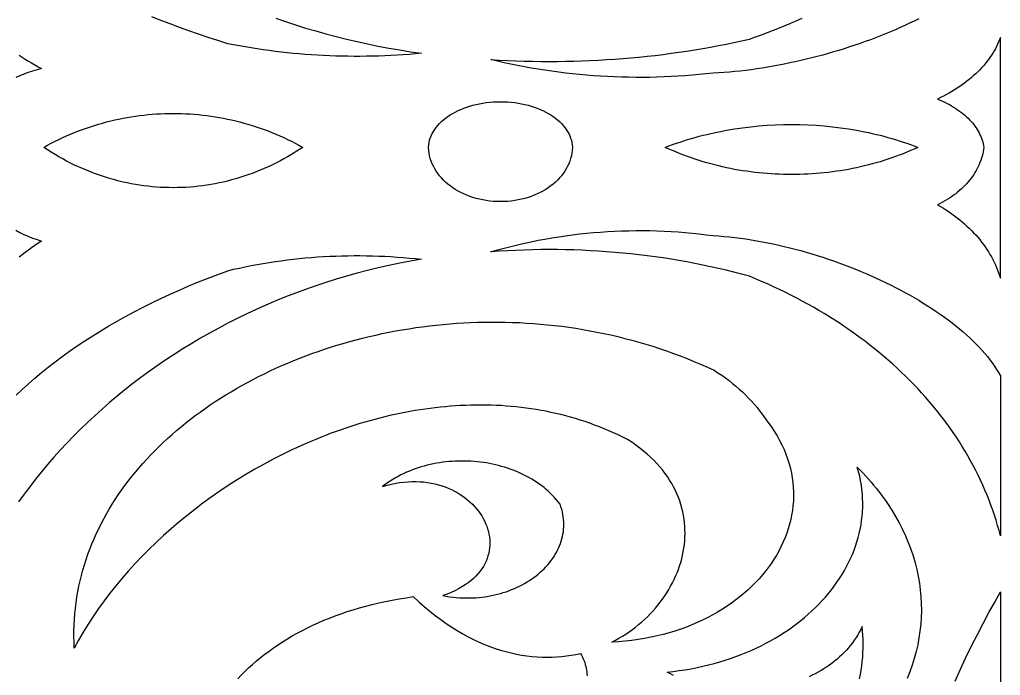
# Model space of a CAD drawing. Extents: x -1145 to -490, y -328 to 327.
# Drawn here: x -610.5 to -535.3, y 78.2 to 128.4 of the extents above; entities that cross this region are included whole.
import ezdxf

# ---------------------------------------------------------------- set-up
doc = ezdxf.new("R2010")
doc.units = 0
doc.layers.add('LAYER_1', color=18, linetype='CONTINUOUS')

msp = doc.modelspace()

# ---------------------------------------------------------------- linework, layer by layer
at = {"layer": 'LAYER_1'}
for points in [[(-590.839, 128.551), (-590.084, 128.292), (-589.322, 128.043), (-588.552, 127.804), (-587.775, 127.576), (-586.992, 127.357), (-586.202, 127.148), (-585.405, 126.95), (-584.602, 126.763), (-583.793, 126.586), (-582.978, 126.42), (-582.157, 126.265), (-581.33, 126.122), (-580.498, 125.989), (-579.661, 125.869), (-580.128, 125.826), (-580.597, 125.787), (-581.066, 125.753), (-581.535, 125.723), (-582.005, 125.698), (-582.474, 125.676), (-582.945, 125.659), (-583.415, 125.646), (-583.885, 125.637), (-584.355, 125.633), (-584.825, 125.633), (-585.295, 125.637), (-585.764, 125.645), (-586.233, 125.658), (-586.702, 125.674), (-587.17, 125.695), (-587.637, 125.72), (-588.104, 125.75), (-588.57, 125.783), (-589.035, 125.821), (-589.499, 125.863), (-589.962, 125.909), (-590.424, 125.96), (-590.885, 126.014), (-591.344, 126.073), (-591.802, 126.136), (-592.258, 126.203), (-592.713, 126.275), (-593.167, 126.35), (-593.618, 126.43), (-594.068, 126.514), (-594.516, 126.602), (-595.274, 126.837), (-596.023, 127.08), (-596.763, 127.329), (-597.494, 127.584), (-598.216, 127.846), (-598.929, 128.114), (-599.632, 128.388), (-600.324, 128.669)], [(-541.556, 128.509), (-541.904, 128.337), (-542.258, 128.167), (-542.617, 128), (-542.981, 127.836), (-543.35, 127.674), (-543.724, 127.515), (-544.103, 127.358), (-544.486, 127.205), (-544.872, 127.055), (-545.263, 126.908), (-545.657, 126.764), (-546.055, 126.623), (-546.456, 126.485), (-546.86, 126.351), (-547.267, 126.221), (-547.677, 126.094), (-548.089, 125.971), (-548.502, 125.851), (-548.918, 125.735), (-549.336, 125.623), (-549.755, 125.515), (-550.175, 125.411), (-550.597, 125.312), (-551.019, 125.216), (-551.442, 125.125), (-551.865, 125.038), (-552.289, 124.956), (-552.712, 124.878), (-553.135, 124.804), (-553.558, 124.736), (-553.98, 124.672), (-554.402, 124.613), (-554.822, 124.559), (-555.241, 124.51), (-555.658, 124.466), (-556.073, 124.428), (-556.487, 124.394), (-556.898, 124.366), (-557.307, 124.343), (-557.845, 124.284), (-558.383, 124.231), (-558.921, 124.184), (-559.461, 124.143), (-560.001, 124.107), (-560.541, 124.078), (-561.082, 124.055), (-561.623, 124.037), (-562.164, 124.026), (-562.705, 124.021), (-563.245, 124.021), (-563.786, 124.028), (-564.326, 124.04), (-564.866, 124.058), (-565.404, 124.082), (-565.943, 124.112), (-566.48, 124.148), (-567.016, 124.19), (-567.551, 124.237), (-568.085, 124.291), (-568.618, 124.35), (-569.149, 124.416), (-569.678, 124.487), (-570.206, 124.564), (-570.732, 124.646), (-571.256, 124.735), (-571.778, 124.829), (-572.298, 124.929), (-572.815, 125.035), (-573.33, 125.147), (-573.842, 125.265), (-574.352, 125.388), (-573.711, 125.351), (-573.072, 125.319), (-572.433, 125.293), (-571.795, 125.273), (-571.158, 125.258), (-570.522, 125.249), (-569.888, 125.246), (-569.255, 125.248), (-568.623, 125.256), (-567.992, 125.27), (-567.362, 125.289), (-566.735, 125.314), (-566.108, 125.344), (-565.483, 125.38), (-564.86, 125.421), (-564.238, 125.468), (-563.617, 125.521), (-562.999, 125.579), (-562.382, 125.642), (-561.767, 125.711), (-561.154, 125.785), (-560.542, 125.865), (-559.933, 125.95), (-559.325, 126.041), (-558.72, 126.137), (-558.116, 126.238), (-557.515, 126.345), (-556.916, 126.457), (-556.319, 126.575), (-555.724, 126.697), (-555.131, 126.825), (-554.541, 126.959), (-554.072, 127.121), (-553.607, 127.288), (-553.147, 127.458), (-552.691, 127.632), (-552.239, 127.81), (-551.793, 127.992), (-551.351, 128.178), (-550.913, 128.367), (-550.481, 128.56)], [(-610.496, 125.737), (-610.268, 125.581), (-610.034, 125.427), (-609.794, 125.275), (-609.549, 125.127), (-609.298, 124.981), (-609.041, 124.838), (-608.779, 124.699), (-609.131, 124.603), (-609.473, 124.499), (-609.806, 124.387), (-610.129, 124.267), (-610.441, 124.139), (-610.744, 124.003)], [(-610.744, 112.311), (-610.441, 112.15), (-610.129, 111.997), (-609.806, 111.854), (-609.473, 111.721), (-609.131, 111.597), (-608.779, 111.484), (-609.041, 111.317), (-609.298, 111.148), (-609.549, 110.974), (-609.794, 110.798), (-610.034, 110.618), (-610.268, 110.434), (-610.496, 110.248)], [(-610.731, 99.683), (-610.27, 100.123), (-609.794, 100.557), (-609.303, 100.987), (-608.797, 101.412), (-608.276, 101.832), (-607.741, 102.247), (-607.193, 102.656), (-606.63, 103.06), (-606.055, 103.457), (-605.466, 103.85), (-604.865, 104.236), (-604.251, 104.616), (-603.625, 104.989), (-602.988, 105.357), (-602.339, 105.718), (-601.678, 106.072), (-601.006, 106.42), (-600.324, 106.76), (-599.632, 107.094), (-598.929, 107.42), (-598.216, 107.739), (-597.494, 108.051), (-596.763, 108.355), (-596.023, 108.651), (-595.274, 108.939), (-594.516, 109.22), (-594.068, 109.324), (-593.618, 109.424), (-593.167, 109.519), (-592.713, 109.609), (-592.258, 109.693), (-591.802, 109.773), (-591.344, 109.848), (-590.885, 109.918), (-590.424, 109.983), (-589.962, 110.043), (-589.499, 110.098), (-589.035, 110.148), (-588.57, 110.193), (-588.104, 110.233), (-587.637, 110.268), (-587.17, 110.298), (-586.702, 110.323), (-586.233, 110.343), (-585.764, 110.358), (-585.295, 110.368), (-584.825, 110.372), (-584.355, 110.372), (-583.885, 110.367), (-583.415, 110.357), (-582.945, 110.341), (-582.474, 110.321), (-582.005, 110.295), (-581.535, 110.265), (-581.066, 110.229), (-580.597, 110.188), (-580.128, 110.142), (-579.661, 110.092), (-580.08, 110.021), (-580.498, 109.948), (-580.915, 109.871), (-581.33, 109.791), (-582.157, 109.62), (-582.978, 109.436), (-583.793, 109.238), (-584.603, 109.028), (-585.406, 108.805), (-586.202, 108.569), (-586.993, 108.321), (-587.776, 108.061), (-588.553, 107.788), (-589.323, 107.504), (-590.085, 107.208), (-590.84, 106.9), (-591.588, 106.581), (-592.328, 106.252), (-593.06, 105.911), (-593.784, 105.559), (-594.5, 105.197), (-595.208, 104.824), (-595.907, 104.441), (-596.597, 104.048), (-597.279, 103.646), (-597.951, 103.233), (-598.615, 102.811), (-599.269, 102.38), (-599.913, 101.94), (-600.548, 101.491), (-601.173, 101.033), (-601.788, 100.567), (-602.392, 100.092), (-602.987, 99.609), (-603.57, 99.118), (-604.143, 98.619), (-604.706, 98.113), (-605.257, 97.599), (-605.797, 97.078), (-606.325, 96.55), (-606.842, 96.015), (-607.347, 95.474), (-607.841, 94.926), (-608.322, 94.371), (-608.791, 93.811), (-609.248, 93.244), (-609.692, 92.672), (-610.124, 92.094), (-610.542, 91.511)], [(-560.345, 78.218), (-560.596, 78.347), (-560.843, 78.484), (-560.374, 78.534), (-559.91, 78.593), (-559.452, 78.661), (-558.998, 78.739), (-558.55, 78.825), (-558.107, 78.92), (-557.67, 79.024), (-557.239, 79.135), (-556.814, 79.256), (-556.395, 79.384), (-555.982, 79.52), (-555.575, 79.664), (-555.175, 79.816), (-554.781, 79.975), (-554.394, 80.141), (-554.014, 80.315), (-553.64, 80.496), (-553.274, 80.683), (-552.915, 80.878), (-552.563, 81.079), (-552.219, 81.286), (-551.882, 81.5), (-551.553, 81.719), (-551.232, 81.945), (-550.919, 82.177), (-550.614, 82.414), (-550.317, 82.657), (-550.028, 82.906), (-549.748, 83.159), (-549.476, 83.418), (-549.214, 83.681), (-548.96, 83.95), (-548.715, 84.223), (-548.479, 84.5), (-548.252, 84.782), (-548.035, 85.068), (-547.827, 85.358), (-547.629, 85.652), (-547.44, 85.95), (-547.262, 86.251), (-547.093, 86.556), (-546.935, 86.864), (-546.786, 87.175), (-546.648, 87.489), (-546.521, 87.806), (-546.404, 88.126), (-546.298, 88.448), (-546.203, 88.773), (-546.119, 89.1), (-546.046, 89.429), (-545.985, 89.76), (-545.935, 90.092), (-545.896, 90.427), (-545.869, 90.762), (-545.854, 91.1), (-545.85, 91.438), (-545.859, 91.777), (-545.88, 92.117), (-545.913, 92.458), (-545.958, 92.8), (-546.016, 93.142), (-546.087, 93.484), (-546.171, 93.827), (-546.267, 94.169), (-546.047, 93.945), (-545.831, 93.72), (-545.62, 93.492), (-545.414, 93.263), (-545.214, 93.033), (-545.018, 92.801), (-544.827, 92.567), (-544.642, 92.332), (-544.461, 92.095), (-544.286, 91.857), (-544.115, 91.618), (-543.95, 91.377), (-543.634, 90.891), (-543.339, 90.401), (-543.064, 89.906), (-542.809, 89.406), (-542.575, 88.903), (-542.361, 88.396), (-542.168, 87.886), (-541.995, 87.373), (-541.843, 86.857), (-541.712, 86.338), (-541.601, 85.818), (-541.511, 85.296), (-541.442, 84.772), (-541.393, 84.248), (-541.366, 83.722), (-541.359, 83.196), (-541.373, 82.67), (-541.408, 82.144), (-541.465, 81.619), (-541.542, 81.094), (-541.64, 80.57), (-541.76, 80.048), (-541.901, 79.527), (-542.063, 79.009), (-542.247, 78.493), (-542.451, 77.979)], [(-593.753, 77.967), (-593.482, 78.249), (-593.203, 78.527), (-592.916, 78.8), (-592.619, 79.068), (-592.315, 79.331), (-592.002, 79.589), (-591.68, 79.843), (-591.35, 80.091), (-591.011, 80.333), (-590.663, 80.571), (-590.307, 80.803), (-589.943, 81.029), (-589.57, 81.249), (-589.188, 81.464), (-588.798, 81.672), (-588.399, 81.874), (-587.992, 82.07), (-587.576, 82.26), (-587.151, 82.443), (-586.718, 82.619), (-586.276, 82.789), (-585.825, 82.952), (-585.366, 83.108), (-584.898, 83.257), (-584.422, 83.398), (-583.936, 83.532), (-583.443, 83.659), (-582.94, 83.778), (-582.429, 83.889), (-581.909, 83.993), (-581.38, 84.089), (-580.843, 84.176), (-580.297, 84.256), (-579.876, 83.867), (-579.455, 83.497), (-579.033, 83.145), (-578.612, 82.813), (-578.19, 82.498), (-577.769, 82.201), (-577.348, 81.922), (-576.928, 81.66), (-576.508, 81.416), (-576.089, 81.188), (-575.672, 80.977), (-575.256, 80.782), (-574.841, 80.603), (-574.428, 80.44), (-574.017, 80.293), (-573.607, 80.161), (-573.2, 80.044), (-572.796, 79.941), (-572.393, 79.853), (-571.994, 79.78), (-571.598, 79.72), (-571.204, 79.674), (-570.814, 79.642), (-570.428, 79.623), (-570.045, 79.616), (-569.665, 79.623), (-569.29, 79.641), (-568.919, 79.672), (-568.552, 79.715), (-568.19, 79.769), (-567.833, 79.835), (-567.48, 79.912), (-567.401, 79.771), (-567.33, 79.629), (-567.265, 79.487), (-567.207, 79.344), (-567.156, 79.201), (-567.111, 79.058), (-567.074, 78.914), (-567.042, 78.771), (-567.018, 78.628), (-566.999, 78.485), (-566.987, 78.342), (-566.981, 78.2)], [(-538.776, 77.776), (-538.365, 78.69), (-537.94, 79.593), (-537.505, 80.48), (-537.064, 81.351), (-536.62, 82.202), (-536.176, 83.032), (-535.737, 83.837), (-535.306, 84.616), (-535.305, 58.43)], [(-546.091, 77.97), (-546.027, 78.3), (-545.972, 78.63), (-545.925, 78.961), (-545.887, 79.293), (-545.857, 79.626), (-545.837, 79.96), (-545.825, 80.294), (-545.822, 80.628), (-545.829, 80.963), (-545.844, 81.299), (-545.868, 81.634), (-545.901, 81.97), (-546.006, 81.751), (-546.118, 81.537), (-546.238, 81.327), (-546.366, 81.122), (-546.501, 80.921), (-546.642, 80.725), (-546.791, 80.533), (-546.946, 80.346), (-547.108, 80.163), (-547.275, 79.985), (-547.45, 79.812), (-547.63, 79.644), (-547.816, 79.48), (-548.007, 79.322), (-548.204, 79.168), (-548.406, 79.019), (-548.613, 78.875), (-548.825, 78.736), (-549.042, 78.603), (-549.264, 78.474), (-549.489, 78.35), (-549.719, 78.232), (-549.953, 78.119)]]:
    msp.add_lwpolyline(points, dxfattribs=at)
for points in [[(-536.564, 118.664), (-536.59, 118.495), (-536.622, 118.328), (-536.659, 118.162), (-536.703, 117.997), (-536.752, 117.833), (-536.807, 117.672), (-536.867, 117.511), (-536.934, 117.353), (-537.006, 117.196), (-537.083, 117.041), (-537.166, 116.888), (-537.255, 116.737), (-537.348, 116.588), (-537.448, 116.442), (-537.553, 116.297), (-537.663, 116.155), (-537.778, 116.015), (-537.899, 115.878), (-538.024, 115.743), (-538.155, 115.611), (-538.292, 115.482), (-538.433, 115.356), (-538.579, 115.232), (-538.73, 115.112), (-538.886, 114.995), (-539.047, 114.88), (-539.213, 114.769), (-539.384, 114.662), (-539.56, 114.557), (-539.74, 114.457), (-539.925, 114.359), (-540.115, 114.266), (-539.887, 114.135), (-539.664, 114), (-539.445, 113.861), (-539.231, 113.72), (-539.022, 113.574), (-538.817, 113.426), (-538.617, 113.274), (-538.422, 113.12), (-538.231, 112.962), (-538.046, 112.801), (-537.865, 112.637), (-537.689, 112.471), (-537.519, 112.301), (-537.353, 112.129), (-537.193, 111.954), (-537.038, 111.777), (-536.888, 111.597), (-536.743, 111.414), (-536.604, 111.23), (-536.47, 111.042), (-536.341, 110.853), (-536.218, 110.662), (-536.101, 110.468), (-535.989, 110.272), (-535.883, 110.075), (-535.783, 109.875), (-535.688, 109.674), (-535.599, 109.471), (-535.516, 109.266), (-535.439, 109.06), (-535.368, 108.852), (-535.303, 108.643), (-535.304, 118.695), (-535.303, 127.087), (-535.368, 126.911), (-535.439, 126.736), (-535.516, 126.562), (-535.599, 126.39), (-535.688, 126.22), (-535.783, 126.05), (-535.883, 125.883), (-535.989, 125.717), (-536.101, 125.552), (-536.218, 125.39), (-536.341, 125.229), (-536.47, 125.069), (-536.604, 124.912), (-536.743, 124.757), (-536.888, 124.604), (-537.038, 124.452), (-537.193, 124.303), (-537.353, 124.156), (-537.519, 124.012), (-537.689, 123.869), (-537.865, 123.729), (-538.046, 123.591), (-538.231, 123.456), (-538.422, 123.324), (-538.617, 123.194), (-538.817, 123.066), (-539.022, 122.941), (-539.231, 122.819), (-539.445, 122.7), (-539.664, 122.584), (-539.887, 122.471), (-540.115, 122.36), (-539.925, 122.282), (-539.74, 122.2), (-539.56, 122.115), (-539.384, 122.028), (-539.213, 121.937), (-539.047, 121.844), (-538.886, 121.748), (-538.73, 121.649), (-538.579, 121.548), (-538.433, 121.444), (-538.292, 121.338), (-538.155, 121.229), (-538.024, 121.118), (-537.899, 121.005), (-537.778, 120.89), (-537.663, 120.772), (-537.553, 120.653), (-537.448, 120.531), (-537.348, 120.408), (-537.255, 120.283), (-537.166, 120.156), (-537.083, 120.027), (-537.006, 119.897), (-536.934, 119.765), (-536.867, 119.632), (-536.807, 119.497), (-536.752, 119.361), (-536.703, 119.224), (-536.659, 119.086), (-536.622, 118.946), (-536.59, 118.805)], [(-579.126, 118.664), (-579.112, 118.846), (-579.085, 119.027), (-579.044, 119.204), (-578.99, 119.378), (-578.924, 119.549), (-578.845, 119.716), (-578.755, 119.879), (-578.653, 120.039), (-578.54, 120.194), (-578.417, 120.345), (-578.282, 120.491), (-578.138, 120.633), (-577.983, 120.769), (-577.819, 120.901), (-577.646, 121.027), (-577.464, 121.148), (-577.273, 121.263), (-577.075, 121.371), (-576.868, 121.474), (-576.654, 121.571), (-576.432, 121.66), (-576.204, 121.743), (-575.969, 121.82), (-575.727, 121.889), (-575.48, 121.95), (-575.227, 122.004), (-574.969, 122.05), (-574.707, 122.089), (-574.439, 122.119), (-574.167, 122.141), (-573.892, 122.154), (-573.612, 122.158), (-573.333, 122.154), (-573.057, 122.141), (-572.786, 122.119), (-572.518, 122.089), (-572.255, 122.05), (-571.997, 122.004), (-571.744, 121.95), (-571.497, 121.889), (-571.256, 121.82), (-571.021, 121.743), (-570.793, 121.66), (-570.571, 121.571), (-570.357, 121.474), (-570.15, 121.371), (-569.951, 121.263), (-569.76, 121.148), (-569.578, 121.027), (-569.405, 120.901), (-569.241, 120.769), (-569.087, 120.633), (-568.942, 120.491), (-568.808, 120.345), (-568.684, 120.194), (-568.571, 120.039), (-568.469, 119.879), (-568.379, 119.716), (-568.301, 119.549), (-568.235, 119.378), (-568.181, 119.204), (-568.14, 119.027), (-568.112, 118.846), (-568.098, 118.664), (-568.112, 118.446), (-568.14, 118.232), (-568.181, 118.021), (-568.235, 117.814), (-568.301, 117.611), (-568.379, 117.412), (-568.469, 117.218), (-568.571, 117.028), (-568.684, 116.843), (-568.808, 116.664), (-568.942, 116.49), (-569.087, 116.321), (-569.241, 116.158), (-569.405, 116.002), (-569.578, 115.852), (-569.76, 115.708), (-569.951, 115.572), (-570.15, 115.442), (-570.357, 115.32), (-570.571, 115.205), (-570.793, 115.098), (-571.021, 115), (-571.256, 114.909), (-571.497, 114.827), (-571.744, 114.754), (-571.997, 114.69), (-572.255, 114.634), (-572.518, 114.589), (-572.786, 114.553), (-573.057, 114.527), (-573.333, 114.511), (-573.612, 114.506), (-573.892, 114.511), (-574.167, 114.527), (-574.439, 114.553), (-574.707, 114.589), (-574.969, 114.634), (-575.227, 114.69), (-575.48, 114.754), (-575.727, 114.827), (-575.969, 114.909), (-576.204, 115), (-576.432, 115.098), (-576.654, 115.205), (-576.868, 115.32), (-577.075, 115.442), (-577.273, 115.572), (-577.464, 115.708), (-577.646, 115.852), (-577.819, 116.002), (-577.983, 116.158), (-578.138, 116.321), (-578.282, 116.49), (-578.417, 116.664), (-578.54, 116.843), (-578.653, 117.028), (-578.755, 117.218), (-578.845, 117.412), (-578.924, 117.611), (-578.99, 117.814), (-579.044, 118.021), (-579.085, 118.232), (-579.112, 118.446)], [(-608.618, 118.664), (-608.331, 118.823), (-608.041, 118.978), (-607.75, 119.128), (-607.456, 119.272), (-607.161, 119.412), (-606.863, 119.546), (-606.564, 119.675), (-606.263, 119.8), (-605.96, 119.919), (-605.656, 120.033), (-605.35, 120.142), (-605.043, 120.246), (-604.734, 120.345), (-604.424, 120.439), (-604.113, 120.527), (-603.8, 120.611), (-603.486, 120.69), (-603.172, 120.763), (-602.856, 120.832), (-602.539, 120.895), (-602.222, 120.953), (-601.904, 121.007), (-601.585, 121.055), (-601.265, 121.098), (-600.945, 121.136), (-600.624, 121.169), (-600.303, 121.197), (-599.982, 121.22), (-599.66, 121.237), (-599.338, 121.25), (-599.016, 121.258), (-598.694, 121.26), (-598.372, 121.258), (-598.05, 121.25), (-597.728, 121.237), (-597.406, 121.22), (-597.085, 121.197), (-596.764, 121.169), (-596.443, 121.136), (-596.123, 121.098), (-595.804, 121.055), (-595.485, 121.007), (-595.166, 120.953), (-594.849, 120.895), (-594.532, 120.832), (-594.217, 120.763), (-593.902, 120.69), (-593.588, 120.611), (-593.276, 120.527), (-592.964, 120.439), (-592.654, 120.345), (-592.345, 120.246), (-592.038, 120.142), (-591.732, 120.033), (-591.428, 119.919), (-591.125, 119.8), (-590.824, 119.675), (-590.525, 119.546), (-590.227, 119.412), (-589.932, 119.272), (-589.638, 119.128), (-589.347, 118.978), (-589.057, 118.823), (-588.77, 118.664), (-589.057, 118.473), (-589.347, 118.289), (-589.638, 118.111), (-589.932, 117.94), (-590.227, 117.774), (-590.525, 117.614), (-590.824, 117.46), (-591.125, 117.312), (-591.428, 117.17), (-591.732, 117.035), (-592.038, 116.905), (-592.345, 116.781), (-592.654, 116.664), (-592.964, 116.552), (-593.276, 116.446), (-593.588, 116.347), (-593.902, 116.253), (-594.217, 116.166), (-594.532, 116.084), (-594.849, 116.009), (-595.166, 115.94), (-595.485, 115.876), (-595.804, 115.819), (-596.123, 115.768), (-596.443, 115.722), (-596.764, 115.683), (-597.085, 115.65), (-597.406, 115.623), (-597.728, 115.602), (-598.05, 115.587), (-598.372, 115.578), (-598.694, 115.575), (-599.016, 115.578), (-599.338, 115.587), (-599.66, 115.602), (-599.982, 115.623), (-600.303, 115.65), (-600.624, 115.683), (-600.945, 115.722), (-601.265, 115.768), (-601.585, 115.819), (-601.904, 115.876), (-602.222, 115.94), (-602.539, 116.009), (-602.856, 116.084), (-603.172, 116.166), (-603.486, 116.253), (-603.8, 116.347), (-604.113, 116.446), (-604.424, 116.552), (-604.734, 116.664), (-605.043, 116.781), (-605.35, 116.905), (-605.656, 117.035), (-605.96, 117.17), (-606.263, 117.312), (-606.564, 117.46), (-606.863, 117.614), (-607.161, 117.774), (-607.456, 117.94), (-607.75, 118.111), (-608.041, 118.289), (-608.331, 118.473)], [(-560.984, 118.664), (-560.703, 118.771), (-560.421, 118.875), (-560.136, 118.976), (-559.849, 119.074), (-559.561, 119.168), (-559.271, 119.258), (-558.979, 119.345), (-558.685, 119.429), (-558.39, 119.51), (-558.093, 119.586), (-557.794, 119.66), (-557.495, 119.73), (-556.891, 119.86), (-556.283, 119.976), (-555.67, 120.079), (-555.054, 120.168), (-554.434, 120.243), (-553.812, 120.304), (-553.187, 120.352), (-552.561, 120.386), (-551.934, 120.407), (-551.306, 120.414), (-550.679, 120.407), (-550.051, 120.386), (-549.425, 120.352), (-548.801, 120.304), (-548.179, 120.243), (-547.559, 120.168), (-546.943, 120.079), (-546.33, 119.976), (-545.722, 119.86), (-545.419, 119.797), (-545.118, 119.73), (-544.818, 119.66), (-544.52, 119.586), (-544.223, 119.51), (-543.928, 119.429), (-543.634, 119.345), (-543.342, 119.258), (-543.052, 119.168), (-542.763, 119.074), (-542.477, 118.976), (-542.192, 118.875), (-541.909, 118.771), (-541.629, 118.664), (-541.909, 118.535), (-542.192, 118.411), (-542.477, 118.291), (-542.763, 118.176), (-543.052, 118.064), (-543.342, 117.956), (-543.634, 117.852), (-543.928, 117.753), (-544.223, 117.657), (-544.52, 117.566), (-544.818, 117.478), (-545.118, 117.395), (-545.419, 117.316), (-545.722, 117.24), (-546.025, 117.169), (-546.33, 117.102), (-546.636, 117.039), (-546.943, 116.98), (-547.25, 116.925), (-547.559, 116.874), (-547.868, 116.828), (-548.179, 116.785), (-548.489, 116.746), (-548.801, 116.712), (-549.113, 116.681), (-549.425, 116.655), (-549.738, 116.633), (-550.051, 116.614), (-550.365, 116.6), (-550.679, 116.59), (-550.992, 116.584), (-551.306, 116.582), (-551.62, 116.584), (-551.934, 116.59), (-552.248, 116.6), (-552.561, 116.614), (-552.874, 116.633), (-553.187, 116.655), (-553.5, 116.681), (-553.812, 116.712), (-554.123, 116.746), (-554.434, 116.785), (-554.744, 116.828), (-555.054, 116.874), (-555.362, 116.925), (-555.67, 116.98), (-555.977, 117.039), (-556.283, 117.102), (-556.588, 117.169), (-556.891, 117.24), (-557.194, 117.316), (-557.495, 117.395), (-557.794, 117.478), (-558.093, 117.566), (-558.39, 117.657), (-558.685, 117.753), (-558.979, 117.852), (-559.271, 117.956), (-559.561, 118.064), (-559.849, 118.176), (-560.136, 118.292), (-560.421, 118.411), (-560.703, 118.535)], [(-535.304, 88.917), (-535.407, 89.314), (-535.517, 89.709), (-535.634, 90.102), (-535.758, 90.493), (-535.89, 90.883), (-536.028, 91.27), (-536.174, 91.656), (-536.326, 92.039), (-536.485, 92.421), (-536.651, 92.8), (-536.824, 93.177), (-537.004, 93.552), (-537.19, 93.925), (-537.383, 94.295), (-537.583, 94.663), (-537.789, 95.028), (-538.002, 95.391), (-538.221, 95.752), (-538.446, 96.11), (-538.678, 96.465), (-538.917, 96.818), (-539.161, 97.168), (-539.412, 97.515), (-539.669, 97.86), (-539.933, 98.201), (-540.202, 98.54), (-540.477, 98.876), (-540.759, 99.208), (-541.047, 99.538), (-541.34, 99.865), (-541.639, 100.188), (-541.945, 100.509), (-542.256, 100.826), (-542.573, 101.14), (-542.895, 101.45), (-543.223, 101.757), (-543.557, 102.061), (-543.897, 102.361), (-544.242, 102.658), (-544.592, 102.951), (-544.948, 103.241), (-545.31, 103.527), (-545.676, 103.809), (-546.049, 104.087), (-546.426, 104.362), (-546.809, 104.633), (-547.196, 104.9), (-547.589, 105.163), (-547.987, 105.422), (-548.391, 105.677), (-548.799, 105.928), (-549.212, 106.174), (-549.63, 106.417), (-550.053, 106.655), (-550.481, 106.889), (-550.913, 107.119), (-551.351, 107.344), (-551.793, 107.565), (-552.239, 107.781), (-552.691, 107.993), (-553.147, 108.201), (-553.607, 108.403), (-554.072, 108.601), (-554.541, 108.795), (-555.131, 108.953), (-555.724, 109.106), (-556.319, 109.252), (-556.916, 109.391), (-557.515, 109.525), (-558.116, 109.652), (-558.72, 109.772), (-559.325, 109.887), (-559.933, 109.994), (-560.542, 110.096), (-561.154, 110.191), (-561.767, 110.279), (-562.382, 110.361), (-562.999, 110.437), (-563.617, 110.505), (-564.238, 110.568), (-564.86, 110.624), (-565.483, 110.673), (-566.108, 110.716), (-566.735, 110.752), (-567.362, 110.781), (-567.992, 110.804), (-568.623, 110.82), (-569.255, 110.83), (-569.888, 110.833), (-570.522, 110.829), (-571.158, 110.818), (-571.795, 110.801), (-572.433, 110.777), (-573.072, 110.746), (-573.711, 110.708), (-574.352, 110.664), (-573.842, 110.81), (-573.33, 110.95), (-572.815, 111.083), (-572.298, 111.209), (-571.778, 111.328), (-571.256, 111.441), (-570.732, 111.546), (-570.206, 111.644), (-569.678, 111.736), (-569.149, 111.82), (-568.618, 111.898), (-568.085, 111.969), (-567.551, 112.032), (-567.016, 112.089), (-566.48, 112.139), (-565.943, 112.181), (-565.404, 112.217), (-564.866, 112.246), (-564.326, 112.268), (-563.786, 112.282), (-563.245, 112.29), (-562.705, 112.29), (-562.164, 112.284), (-561.623, 112.27), (-561.082, 112.25), (-560.541, 112.222), (-560.001, 112.187), (-559.461, 112.145), (-558.921, 112.096), (-558.383, 112.04), (-557.845, 111.977), (-557.307, 111.906), (-556.898, 111.879), (-556.487, 111.846), (-556.073, 111.806), (-555.658, 111.76), (-555.241, 111.708), (-554.822, 111.65), (-554.402, 111.585), (-553.98, 111.515), (-553.558, 111.439), (-553.135, 111.358), (-552.712, 111.271), (-552.289, 111.178), (-551.865, 111.08), (-551.442, 110.977), (-551.019, 110.868), (-550.597, 110.754), (-550.175, 110.636), (-549.755, 110.512), (-549.336, 110.384), (-548.918, 110.251), (-548.502, 110.113), (-548.089, 109.97), (-547.677, 109.824), (-547.267, 109.673), (-546.86, 109.517), (-546.456, 109.358), (-546.055, 109.194), (-545.657, 109.027), (-545.263, 108.855), (-544.872, 108.68), (-544.486, 108.502), (-544.103, 108.319), (-543.724, 108.133), (-543.35, 107.944), (-542.981, 107.752), (-542.617, 107.556), (-542.258, 107.357), (-541.904, 107.155), (-541.556, 106.95), (-541.214, 106.743), (-540.877, 106.533), (-540.547, 106.32), (-540.224, 106.104), (-539.907, 105.887), (-539.597, 105.667), (-539.294, 105.444), (-538.998, 105.22), (-538.71, 104.993), (-538.43, 104.765), (-538.158, 104.534), (-537.894, 104.302), (-537.638, 104.068), (-537.391, 103.833), (-537.153, 103.596), (-536.924, 103.358), (-536.704, 103.119), (-536.493, 102.878), (-536.293, 102.636), (-536.102, 102.393), (-535.921, 102.15), (-535.751, 101.905), (-535.591, 101.66), (-535.442, 101.415), (-535.304, 101.168)], [(-606.274, 80.303), (-606.293, 80.748), (-606.302, 81.191), (-606.3, 81.631), (-606.287, 82.069), (-606.265, 82.504), (-606.232, 82.936), (-606.189, 83.366), (-606.136, 83.793), (-606.073, 84.217), (-606.001, 84.638), (-605.919, 85.057), (-605.827, 85.473), (-605.726, 85.886), (-605.615, 86.295), (-605.495, 86.702), (-605.366, 87.106), (-605.228, 87.507), (-605.081, 87.904), (-604.925, 88.298), (-604.76, 88.689), (-604.587, 89.077), (-604.405, 89.461), (-604.214, 89.842), (-604.015, 90.219), (-603.808, 90.593), (-603.593, 90.964), (-603.37, 91.331), (-603.139, 91.694), (-602.9, 92.053), (-602.653, 92.409), (-602.398, 92.761), (-602.136, 93.109), (-601.867, 93.453), (-601.59, 93.794), (-601.306, 94.13), (-601.015, 94.462), (-600.717, 94.791), (-600.412, 95.115), (-600.1, 95.435), (-599.781, 95.751), (-599.455, 96.062), (-599.124, 96.37), (-598.785, 96.673), (-598.441, 96.971), (-598.09, 97.265), (-597.733, 97.555), (-597.37, 97.84), (-597.001, 98.121), (-596.626, 98.396), (-596.245, 98.668), (-595.859, 98.934), (-595.467, 99.196), (-595.07, 99.453), (-594.668, 99.705), (-594.26, 99.952), (-593.847, 100.195), (-593.43, 100.432), (-593.007, 100.664), (-592.579, 100.891), (-592.147, 101.113), (-591.71, 101.33), (-591.269, 101.541), (-590.823, 101.748), (-590.373, 101.949), (-589.919, 102.144), (-589.46, 102.334), (-588.998, 102.519), (-588.532, 102.698), (-588.062, 102.872), (-587.588, 103.04), (-587.11, 103.202), (-586.629, 103.359), (-586.145, 103.51), (-585.658, 103.655), (-585.167, 103.794), (-584.673, 103.928), (-584.176, 104.055), (-583.676, 104.177), (-583.174, 104.292), (-582.669, 104.401), (-582.161, 104.505), (-581.65, 104.602), (-581.138, 104.693), (-580.623, 104.777), (-580.106, 104.856), (-579.586, 104.927), (-579.065, 104.993), (-578.542, 105.052), (-578.017, 105.105), (-577.491, 105.151), (-576.963, 105.19), (-576.433, 105.223), (-575.902, 105.249), (-575.37, 105.269), (-574.836, 105.281), (-574.302, 105.287), (-573.767, 105.286), (-573.23, 105.278), (-572.693, 105.263), (-572.155, 105.241), (-571.617, 105.212), (-571.078, 105.176), (-570.539, 105.133), (-570, 105.082), (-569.461, 105.024), (-568.921, 104.959), (-568.381, 104.887), (-567.842, 104.807), (-567.303, 104.72), (-566.764, 104.625), (-566.226, 104.523), (-565.688, 104.413), (-565.151, 104.296), (-564.615, 104.171), (-564.079, 104.038), (-563.544, 103.898), (-563.011, 103.749), (-562.479, 103.593), (-561.948, 103.429), (-561.418, 103.257), (-560.89, 103.077), (-560.363, 102.889), (-559.838, 102.693), (-559.315, 102.489), (-558.793, 102.276), (-558.274, 102.055), (-557.757, 101.826), (-557.241, 101.589), (-556.944, 101.4), (-556.654, 101.206), (-556.371, 101.006), (-556.095, 100.801), (-555.826, 100.591), (-555.565, 100.375), (-555.311, 100.155), (-555.065, 99.929), (-554.826, 99.699), (-554.595, 99.465), (-554.372, 99.225), (-554.157, 98.982), (-553.951, 98.734), (-553.752, 98.481), (-553.562, 98.225), (-553.381, 97.965), (-553.114, 97.622), (-552.864, 97.277), (-552.633, 96.928), (-552.419, 96.578), (-552.222, 96.225), (-552.042, 95.871), (-551.88, 95.515), (-551.734, 95.157), (-551.606, 94.799), (-551.493, 94.439), (-551.397, 94.079), (-551.318, 93.719), (-551.254, 93.359), (-551.206, 92.998), (-551.174, 92.639), (-551.157, 92.28), (-551.155, 91.921), (-551.169, 91.564), (-551.197, 91.209), (-551.241, 90.855), (-551.299, 90.503), (-551.371, 90.153), (-551.457, 89.806), (-551.558, 89.461), (-551.673, 89.12), (-551.801, 88.781), (-551.942, 88.446), (-552.097, 88.115), (-552.266, 87.788), (-552.447, 87.464), (-552.641, 87.146), (-552.848, 86.832), (-553.067, 86.523), (-553.298, 86.219), (-553.542, 85.92), (-553.798, 85.628), (-554.065, 85.341), (-554.344, 85.061), (-554.634, 84.787), (-554.936, 84.519), (-555.249, 84.259), (-555.572, 84.006), (-555.906, 83.76), (-556.251, 83.522), (-556.606, 83.293), (-556.972, 83.071), (-557.347, 82.858), (-557.732, 82.653), (-558.127, 82.458), (-558.531, 82.272), (-558.945, 82.095), (-559.367, 81.928), (-559.799, 81.771), (-560.24, 81.624), (-560.689, 81.488), (-561.146, 81.363), (-561.612, 81.248), (-562.085, 81.145), (-562.567, 81.053), (-563.056, 80.973), (-563.553, 80.905), (-564.058, 80.85), (-564.569, 80.807), (-565.088, 80.776), (-564.81, 80.92), (-564.537, 81.071), (-564.271, 81.229), (-564.009, 81.394), (-563.754, 81.565), (-563.505, 81.743), (-563.262, 81.927), (-563.025, 82.118), (-562.794, 82.314), (-562.57, 82.515), (-562.352, 82.722), (-562.142, 82.934), (-561.938, 83.152), (-561.741, 83.374), (-561.552, 83.6), (-561.369, 83.831), (-561.195, 84.067), (-561.027, 84.306), (-560.868, 84.55), (-560.716, 84.797), (-560.573, 85.047), (-560.437, 85.301), (-560.31, 85.557), (-560.191, 85.817), (-560.081, 86.079), (-559.979, 86.344), (-559.886, 86.611), (-559.803, 86.88), (-559.728, 87.151), (-559.662, 87.423), (-559.606, 87.698), (-559.559, 87.973), (-559.522, 88.249), (-559.495, 88.527), (-559.477, 88.805), (-559.47, 89.084), (-559.473, 89.362), (-559.486, 89.641), (-559.509, 89.92), (-559.543, 90.199), (-559.588, 90.477), (-559.643, 90.754), (-559.71, 91.031), (-559.787, 91.306), (-559.876, 91.581), (-559.977, 91.853), (-560.088, 92.124), (-560.212, 92.394), (-560.347, 92.661), (-560.494, 92.926), (-560.653, 93.188), (-560.825, 93.448), (-561.008, 93.705), (-561.205, 93.959), (-561.413, 94.209), (-561.635, 94.457), (-561.869, 94.7), (-562.117, 94.94), (-562.377, 95.175), (-562.651, 95.407), (-562.938, 95.634), (-563.239, 95.856), (-563.553, 96.074), (-563.882, 96.287), (-564.236, 96.465), (-564.592, 96.637), (-564.949, 96.803), (-565.309, 96.962), (-565.67, 97.114), (-566.033, 97.26), (-566.398, 97.399), (-566.764, 97.532), (-567.132, 97.659), (-567.501, 97.779), (-567.872, 97.893), (-568.244, 98.001), (-568.617, 98.102), (-568.992, 98.198), (-569.368, 98.287), (-569.745, 98.371), (-570.123, 98.448), (-570.502, 98.519), (-570.882, 98.585), (-571.263, 98.644), (-571.645, 98.698), (-572.028, 98.746), (-572.411, 98.789), (-572.796, 98.825), (-573.181, 98.856), (-573.566, 98.882), (-573.952, 98.902), (-574.339, 98.916), (-574.726, 98.925), (-575.114, 98.928), (-575.501, 98.926), (-575.89, 98.919), (-576.278, 98.907), (-576.666, 98.889), (-577.055, 98.866), (-577.444, 98.838), (-577.833, 98.805), (-578.221, 98.767), (-578.61, 98.724), (-578.998, 98.675), (-579.387, 98.622), (-579.775, 98.564), (-580.163, 98.502), (-580.55, 98.434), (-580.937, 98.362), (-581.323, 98.285), (-581.709, 98.203), (-582.095, 98.117), (-582.48, 98.026), (-582.864, 97.931), (-583.247, 97.831), (-583.63, 97.727), (-584.011, 97.618), (-584.392, 97.506), (-584.772, 97.388), (-585.151, 97.267), (-585.529, 97.141), (-585.905, 97.012), (-586.281, 96.878), (-586.655, 96.74), (-587.028, 96.598), (-587.4, 96.452), (-587.77, 96.302), (-588.139, 96.148), (-588.506, 95.991), (-588.872, 95.83), (-589.236, 95.665), (-589.599, 95.496), (-589.96, 95.323), (-590.319, 95.147), (-591.031, 94.785), (-591.736, 94.408), (-592.433, 94.018), (-593.121, 93.614), (-593.8, 93.198), (-594.47, 92.77), (-595.13, 92.329), (-595.78, 91.877), (-596.418, 91.413), (-597.046, 90.938), (-597.662, 90.452), (-598.266, 89.957), (-598.858, 89.451), (-599.436, 88.936), (-600.002, 88.411), (-600.553, 87.878), (-601.091, 87.336), (-601.613, 86.786), (-602.121, 86.228), (-602.613, 85.663), (-603.09, 85.091), (-603.549, 84.512), (-603.993, 83.927), (-604.418, 83.336), (-604.827, 82.739), (-605.217, 82.137), (-605.588, 81.53), (-605.941, 80.919)], [(-569.045, 91.336), (-569.18, 91.51), (-569.321, 91.68), (-569.468, 91.845), (-569.619, 92.006), (-569.776, 92.162), (-569.938, 92.313), (-570.105, 92.46), (-570.276, 92.602), (-570.452, 92.74), (-570.633, 92.872), (-570.817, 93.001), (-571.006, 93.124), (-571.198, 93.243), (-571.395, 93.357), (-571.595, 93.466), (-571.798, 93.571), (-572.005, 93.671), (-572.215, 93.766), (-572.428, 93.856), (-572.644, 93.941), (-572.862, 94.022), (-573.083, 94.098), (-573.307, 94.168), (-573.532, 94.234), (-573.76, 94.296), (-573.99, 94.352), (-574.221, 94.403), (-574.455, 94.449), (-574.689, 94.491), (-574.925, 94.527), (-575.162, 94.559), (-575.401, 94.585), (-575.64, 94.606), (-575.879, 94.623), (-576.12, 94.634), (-576.36, 94.641), (-576.601, 94.642), (-576.842, 94.638), (-577.083, 94.629), (-577.324, 94.615), (-577.565, 94.595), (-577.805, 94.571), (-578.044, 94.542), (-578.282, 94.507), (-578.52, 94.467), (-578.756, 94.422), (-578.991, 94.371), (-579.225, 94.316), (-579.457, 94.255), (-579.687, 94.189), (-579.916, 94.117), (-580.142, 94.04), (-580.366, 93.958), (-580.588, 93.871), (-580.808, 93.778), (-581.024, 93.68), (-581.238, 93.576), (-581.449, 93.467), (-581.657, 93.353), (-581.862, 93.233), (-582.063, 93.108), (-582.26, 92.977), (-582.454, 92.841), (-582.644, 92.7), (-582.307, 92.796), (-581.973, 92.877), (-581.644, 92.943), (-581.32, 92.996), (-581, 93.035), (-580.685, 93.06), (-580.376, 93.073), (-580.072, 93.073), (-579.774, 93.06), (-579.482, 93.036), (-579.195, 93), (-578.915, 92.953), (-578.641, 92.896), (-578.374, 92.828), (-578.114, 92.749), (-577.861, 92.662), (-577.616, 92.565), (-577.377, 92.459), (-577.147, 92.344), (-576.924, 92.221), (-576.71, 92.091), (-576.503, 91.953), (-576.305, 91.808), (-576.116, 91.656), (-575.936, 91.498), (-575.765, 91.334), (-575.603, 91.165), (-575.451, 90.99), (-575.309, 90.81), (-575.176, 90.626), (-575.054, 90.438), (-574.942, 90.246), (-574.84, 90.05), (-574.749, 89.852), (-574.669, 89.651), (-574.601, 89.448), (-574.543, 89.243), (-574.497, 89.036), (-574.463, 88.828), (-574.441, 88.619), (-574.432, 88.41), (-574.434, 88.201), (-574.449, 87.993), (-574.477, 87.785), (-574.518, 87.578), (-574.572, 87.372), (-574.639, 87.168), (-574.72, 86.967), (-574.815, 86.768), (-574.924, 86.572), (-575.047, 86.379), (-575.185, 86.19), (-575.337, 86.005), (-575.504, 85.824), (-575.686, 85.648), (-575.883, 85.477), (-576.096, 85.312), (-576.324, 85.153), (-576.568, 84.999), (-576.828, 84.853), (-577.105, 84.713), (-577.398, 84.581), (-577.707, 84.457), (-578.034, 84.34), (-577.775, 84.293), (-577.516, 84.252), (-577.259, 84.219), (-577.003, 84.193), (-576.748, 84.174), (-576.495, 84.161), (-576.244, 84.155), (-575.994, 84.156), (-575.746, 84.163), (-575.5, 84.176), (-575.256, 84.196), (-575.015, 84.222), (-574.776, 84.253), (-574.539, 84.291), (-574.305, 84.335), (-574.075, 84.384), (-573.847, 84.438), (-573.622, 84.499), (-573.4, 84.564), (-573.182, 84.635), (-572.968, 84.711), (-572.757, 84.792), (-572.55, 84.878), (-572.346, 84.969), (-572.147, 85.065), (-571.953, 85.165), (-571.762, 85.27), (-571.576, 85.379), (-571.395, 85.492), (-571.218, 85.61), (-571.047, 85.731), (-570.88, 85.857), (-570.719, 85.987), (-570.563, 86.12), (-570.412, 86.257), (-570.267, 86.397), (-570.128, 86.541), (-569.995, 86.689), (-569.867, 86.839), (-569.746, 86.993), (-569.631, 87.149), (-569.523, 87.309), (-569.421, 87.471), (-569.326, 87.636), (-569.238, 87.804), (-569.156, 87.974), (-569.082, 88.146), (-569.015, 88.321), (-568.956, 88.498), (-568.904, 88.677), (-568.86, 88.858), (-568.823, 89.04), (-568.795, 89.225), (-568.774, 89.411), (-568.762, 89.598), (-568.758, 89.787), (-568.763, 89.977), (-568.776, 90.169), (-568.798, 90.361), (-568.829, 90.554), (-568.869, 90.749), (-568.918, 90.944), (-568.977, 91.14)]]:
    msp.add_lwpolyline(points, close=True, dxfattribs=at)

doc.saveas('drawing.dxf')
